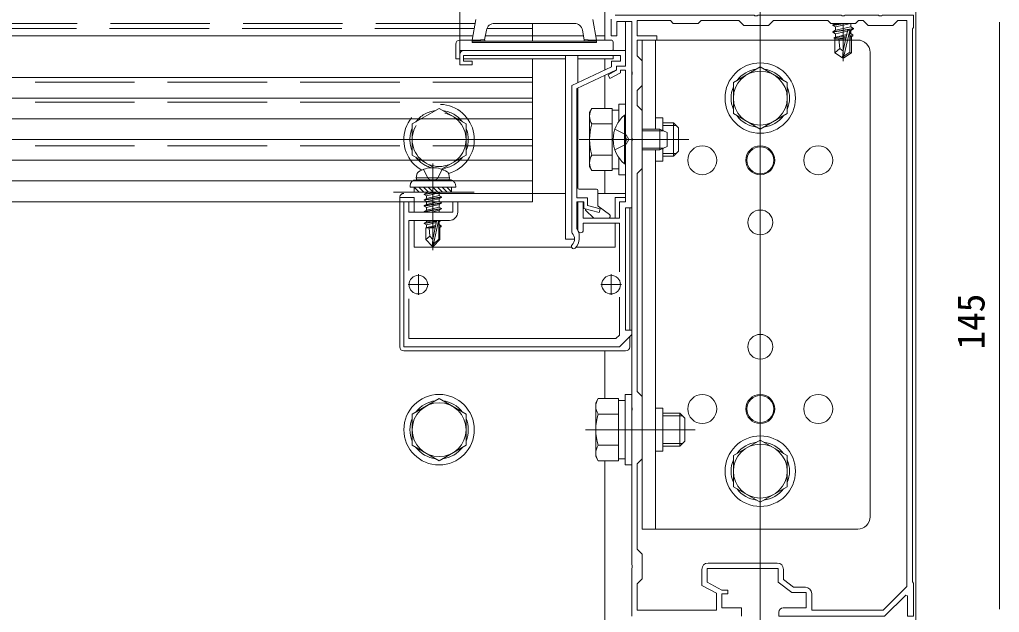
# Model space of a CAD drawing. Units: millimetres, scale not verified. Extents: x -990 to 990, y -1598 to 1604.
# Drawn here: x 321.3 to 557.7, y -1020.2 to -877.2 of the extents above; entities that cross this region are included whole.
import ezdxf
from ezdxf.enums import TextEntityAlignment as Align

# ---------------------------------------------------------------- set-up
doc = ezdxf.new("R2010")
doc.units = ezdxf.units.MM
doc.header["$LTSCALE"] = 8
doc.linetypes.add('CHAIN2', pattern=[12, 9, -1, 1, -1])
doc.linetypes.add('DASHED3', pattern=[4, 3, -1])
for name, color, linetype, lineweight in [('0-2_YKK_ZWAK', 2, 'Continuous', 9), ('0-3_YKK_11', 4, 'Continuous', 9), ('0-4_YKK_12', 7, 'Continuous', 9), ('0-5_YKK_13', 6, 'Continuous', 9)]:
    doc.layers.add(name, color=color, linetype=linetype, lineweight=lineweight)
doc.styles.add('ＭＳ ゴシック', font='')
doc.styles.get('ＭＳ ゴシック').set_extended_font_data('MS Gothic')

msp = doc.modelspace()

# ---------------------------------------------------------------- linework, layer by layer
at = {"layer": '0-2_YKK_ZWAK'}
for p, q in [((500, -424.131), (500, -1360.131)), ((462.5, -443.131), (462.5, -882.131)), ((537.5, -443.131), (537.5, -1171.131)), ((462.5, -876.131), (462.5, -882.131)), ((430.676, -881.131), (-430.676, -881.131)), ((457.324, -881.131), (433.667, -881.131)), ((462.5, -881.131), (460.324, -881.131)), ((462.5, -886.631), (462.5, -889.318)), ((462.5, -888.431), (462.5, -889.318)), ((462.5, -890.643), (462.5, -898.625)), ((462.5, -890.643), (462.5, -898.625)), ((462.5, -913.636), (462.5, -918.131)), ((462.5, -913.636), (462.5, -919.131)), ((462.5, -957.131), (462.5, -968.625)), ((462.5, -957.131), (462.5, -968.625)), ((462.5, -983.636), (462.5, -1021.131)), ((462.5, -983.636), (462.5, -991.631))]:
    msp.add_line(p, q, dxfattribs=at)
at = {"layer": '0-2_YKK_ZWAK', "linetype": 'DASHED3'}
for p, q in [((431.205, -878.131), (-431.205, -878.131)), ((430.994, -879.331), (-430.994, -879.331)), ((445, -879.331), (434.035, -879.331)), ((445, -878.131), (435.555, -878.131)), ((445, -878.131), (445, -881.131)), ((445, -881.131), (445, -882.431)), ((445, -886.631), (445, -921.131)), ((445, -892.251), (-445, -892.251)), ((445, -897.131), (-445, -897.131)), ((445, -907.631), (-445, -907.631)), ((445, -921.131), (-445, -921.131))]:
    msp.add_line(p, q, dxfattribs=at)
at = {"layer": '0-2_YKK_ZWAK'}
msp.add_lwpolyline([(462.5, -994.131), (462.5, -1021.131), (462.5, -1171.131)], dxfattribs=at)
at = {"layer": '0-3_YKK_11'}
for p, q in [((431.37, -877.197), (430.5, -882.131)), ((435.879, -878.105), (455.112, -878.105)), ((460.5, -882.131), (459.63, -877.197)), ((517.528, -878.488), (518.176, -878.114)), ((520.374, -878.131), (517.528, -878.605)), ((517.528, -878.488), (519.668, -878.131)), ((517.528, -878.488), (517.528, -878.605)), ((517.528, -878.605), (518.176, -878.979)), ((517.528, -880.135), (522.472, -879.311)), ((522.472, -879.429), (517.528, -880.253)), ((521.824, -878.938), (518.176, -879.762)), ((518.176, -878.979), (518.176, -879.762)), ((521.824, -878.155), (521.824, -878.938)), ((522.472, -879.311), (521.824, -878.938)), ((522.472, -879.311), (522.472, -879.429)), ((433.495, -882.105), (433.909, -879.757)), ((457.081, -879.757), (457.495, -882.105)), ((517.528, -880.135), (518.176, -879.762)), ((517.528, -880.135), (517.528, -880.253)), ((517.528, -880.253), (518.176, -880.627)), ((520.798, -881.148), (517.764, -881.647)), ((517.764, -881.647), (518.176, -881.409)), ((517.999, -881.759), (517.764, -881.647)), ((517.999, -881.759), (517.999, -885.202)), ((520.641, -881.842), (517.999, -881.842)), ((521.065, -879.974), (518.176, -880.627)), ((518.176, -880.627), (518.176, -881.409)), ((520.878, -880.799), (518.176, -881.409)), ((520.727, -881.461), (518.766, -881.842)), ((521.071, -879.951), (520, -884.66)), ((521.581, -879.83), (520.177, -886.007)), ((521.824, -880.586), (521.644, -880.626)), ((522.354, -880.891), (521.648, -881.008)), ((522.354, -881.145), (521.648, -881.282)), ((522.001, -881.842), (521.648, -881.842)), ((521.824, -879.803), (521.824, -880.586)), ((522.354, -880.891), (521.824, -880.586)), ((522.001, -881.349), (522.001, -885.202)), ((522.354, -880.891), (522.354, -881.145)), ((426.5, -883.131), (426.5, -886.631)), ((430.5, -882.131), (427.5, -882.131)), ((430.5, -882.631), (430.5, -882.131)), ((430.5, -882.131), (432.5, -882.131)), ((460.5, -882.431), (430.5, -882.431)), ((430.5, -882.731), (430.5, -882.631)), ((430.5, -882.731), (460.5, -882.731)), ((432.5, -882.105), (432.5, -882.431)), ((457.5, -882.105), (457.5, -882.431)), ((458.5, -882.105), (457.5, -882.105)), ((458.5, -882.431), (458.5, -882.105)), ((458.5, -882.131), (460.5, -882.131)), ((460.5, -882.731), (460.5, -882.631)), ((464.5, -882.631), (464.5, -884.631)), ((471.5, -882.131), (471.5, -1000.131)), ((523.5, -882.131), (471.5, -882.131)), ((474.7, -882.131), (474.7, -903.631)), ((500, -882.131), (500, -887.131)), ((519.176, -884.196), (517.999, -885.202)), ((427.5, -886.631), (427.5, -884.631)), ((427.5, -884.631), (464, -884.631)), ((453, -930.131), (453, -885.831)), ((456, -892.365), (456, -885.831)), ((464, -884.631), (464.2, -884.631)), ((517.999, -885.202), (519.823, -886.433)), ((520, -884.66), (519.823, -886.433)), ((519.823, -886.433), (520.177, -886.433)), ((520, -884.66), (520, -886.433)), ((522.001, -885.202), (520.177, -886.433)), ((520.177, -886.007), (520.177, -886.433)), ((522.001, -885.202), (521.648, -885.014)), ((526.5, -997.131), (526.5, -885.131)), ((427.5, -886.631), (426.5, -886.631)), ((453, -886.631), (428.4, -886.631)), ((445, -891.131), (-445, -891.131)), ((445, -921.131), (445, -891.131)), ((456, -917.831), (456, -893.69)), ((445, -896.131), (-445, -896.131)), ((458.8, -899.631), (459.381, -898.625)), ((458.8, -912.631), (458.8, -899.631)), ((464.3, -898.625), (459.381, -898.625)), ((464.3, -913.636), (464.3, -898.625)), ((464.3, -899.081), (465.9, -899.081)), ((467.252, -900.231), (467.5, -900.231)), ((467.252, -900.231), (467.252, -912.031)), ((467.5, -912.031), (467.5, -900.231)), ((445, -901.131), (-445, -901.131)), ((464.3, -902.378), (459.381, -902.378)), ((464.3, -910.131), (464.3, -902.131)), ((476.5, -900.931), (474.7, -900.931)), ((476.5, -900.931), (476.5, -903.96)), ((476.5, -902.131), (479.1, -902.131)), ((479.748, -902.779), (476.5, -902.779)), ((479.1, -902.131), (479.1, -910.131)), ((480.3, -903.331), (479.1, -902.131)), ((471.5, -903.631), (475.8, -903.631)), ((471.5, -904.064), (476.72, -904.064)), ((475.8, -903.631), (477.5, -904.431)), ((475.8, -903.631), (475.8, -908.631)), ((477.5, -904.431), (477.5, -907.831)), ((480.3, -903.331), (480.3, -908.931)), ((445, -906.131), (-445, -906.131)), ((477.5, -907.831), (475.8, -908.631)), ((464.3, -909.884), (459.381, -909.884)), ((471.5, -908.198), (476.72, -908.198)), ((471.5, -908.631), (475.8, -908.631)), ((474.7, -908.631), (474.7, -1000.131)), ((476.5, -908.302), (476.5, -911.331)), ((479.748, -909.483), (476.5, -909.483)), ((479.1, -910.131), (476.5, -910.131)), ((480.3, -908.931), (479.1, -910.131)), ((445, -911.131), (-445, -911.131)), ((467.252, -912.031), (467.5, -912.031)), ((476.5, -911.331), (474.7, -911.331)), ((458.8, -912.631), (459.381, -913.636)), ((464.3, -913.636), (459.381, -913.636)), ((465.9, -913.181), (464.3, -913.181)), ((445, -916.131), (-445, -916.131)), ((415.5, -917.331), (415.5, -917.631)), ((415.5, -917.631), (426.5, -917.631)), ((453, -919.131), (445, -919.131)), ((460.5, -918.131), (456.3, -918.131)), ((460.8, -921.981), (460.8, -918.431)), ((467.5, -919.131), (460.8, -919.131)), ((445, -921.131), (-445, -921.131)), ((413, -921.131), (413, -956.131)), ((413, -921.131), (413, -956.131)), ((416.5, -921.131), (416.5, -923.631)), ((456, -921.131), (457.1, -921.131)), ((456, -928.023), (456, -921.131)), ((465, -920.131), (465, -925.131)), ((467.5, -920.131), (465, -920.131)), ((457.8, -922.836), (457.8, -923.131)), ((457.8, -923.131), (459.8, -925.131)), ((463.6, -924.231), (460.92, -922.221)), ((468.5, -922.631), (468.5, -952.131)), ((468.5, -922.631), (468.5, -952.131)), ((416.5, -925.631), (416.5, -932.131)), ((459.8, -925.131), (463.3, -925.131)), ((465, -926.331), (465, -932.131)), ((453, -930.131), (455.2, -930.131)), ((454.461, -932.131), (416.5, -932.131)), ((465, -932.131), (455.536, -932.131)), ((468.5, -953.631), (468.5, -956.131)), ((468.5, -953.631), (468.5, -956.131)), ((467.5, -957.131), (414, -957.131)), ((467.5, -957.131), (414, -957.131)), ((460.3, -969.631), (460.881, -968.625)), ((465.8, -968.625), (460.881, -968.625)), ((465.8, -983.636), (465.8, -968.625)), ((465.8, -969.081), (467.4, -969.081)), ((460.3, -982.631), (460.3, -969.631)), ((476.5, -970.931), (474.7, -970.931)), ((476.5, -970.931), (476.5, -981.331)), ((465.8, -972.378), (460.881, -972.378)), ((465.8, -980.131), (465.8, -972.131)), ((476.5, -972.131), (480.6, -972.131)), ((481.248, -972.779), (476.5, -972.779)), ((480.6, -972.131), (480.6, -980.131)), ((481.8, -973.331), (480.6, -972.131)), ((481.8, -973.331), (481.8, -978.931)), ((465.8, -979.884), (460.881, -979.884)), ((481.248, -979.483), (476.5, -979.483)), ((480.6, -980.131), (476.5, -980.131)), ((481.8, -978.931), (480.6, -980.131)), ((460.3, -982.631), (460.881, -983.636)), ((467.4, -983.181), (465.8, -983.181)), ((476.5, -981.331), (474.7, -981.331)), ((465.8, -983.636), (460.881, -983.636)), ((500, -1000.131), (500, -995.131)), ((471.5, -1000.131), (523.5, -1000.131))]:
    msp.add_line(p, q, dxfattribs=at)
at = {"layer": '0-3_YKK_11', "linetype": 'CHAIN2'}
for p, q in [((520, -878.131), (520, -887.26)), ((456.3, -906.131), (482.8, -906.131)), ((464, -906.131), (478, -906.131)), ((421, -911.931), (421, -932.831)), ((457.8, -976.131), (484.3, -976.131))]:
    msp.add_line(p, q, dxfattribs=at)
at = {"layer": '0-3_YKK_11', "linetype": 'DASHED3'}
for p, q in [((464.917, -903.631), (467.635, -904.986)), ((468.244, -906.131), (467.635, -904.986)), ((464.917, -908.631), (467.635, -907.276)), ((468.244, -906.131), (467.635, -907.276)), ((417, -915.331), (417.141, -914.528)), ((425, -915.331), (424.859, -914.528)), ((425, -915.331), (417, -915.331)), ((417, -915.331), (417.088, -915.831)), ((425, -915.831), (417, -915.831)), ((424.912, -915.831), (417.088, -915.831)), ((425, -915.331), (424.912, -915.831)), ((431, -918.831), (411.5, -918.831)), ((445, -919.131), (414, -919.131)), ((416.5, -917.631), (416.5, -918.831)), ((416.5, -918.734), (416.597, -918.831)), ((416.52, -917.631), (417.72, -918.831)), ((417.642, -917.631), (418.842, -918.831)), ((418.765, -917.631), (419.965, -918.831)), ((422.2, -918.831), (418.9, -919.381)), ((418.9, -919.281), (421.6, -918.831)), ((418.9, -919.281), (419.45, -918.963)), ((418.9, -919.281), (418.9, -919.381)), ((418.9, -919.381), (419.45, -919.698)), ((420.037, -918.831), (419.45, -918.963)), ((419.45, -918.831), (419.45, -918.963)), ((422.55, -919.663), (419.45, -920.363)), ((419.887, -917.631), (421.087, -918.831)), ((421.01, -917.631), (422.21, -918.831)), ((422.132, -917.631), (423.332, -918.831)), ((422.55, -918.998), (422.55, -919.663)), ((423.1, -919.981), (422.55, -919.663)), ((423.255, -917.631), (424.455, -918.831)), ((424.377, -917.631), (425.5, -918.753)), ((426.5, -917.631), (426.5, -917.331)), ((413, -920.131), (413, -921.131)), ((416.5, -920.131), (413, -920.131)), ((413, -920.131), (413, -921.131)), ((416.5, -920.131), (416.5, -921.131)), ((418.9, -920.681), (423.1, -919.981)), ((423.1, -920.081), (418.9, -920.781)), ((418.9, -920.681), (419.45, -920.363)), ((418.9, -920.681), (418.9, -920.781)), ((418.9, -920.781), (419.45, -921.098)), ((418.9, -922.081), (423.1, -921.381)), ((423.1, -921.481), (418.9, -922.181)), ((418.9, -922.081), (419.45, -921.763)), ((419.45, -919.698), (419.45, -920.363)), ((422.55, -921.063), (419.45, -921.763)), ((419.45, -921.098), (419.45, -921.763)), ((422.55, -920.398), (422.55, -921.063)), ((423.1, -921.381), (422.55, -921.063)), ((422.55, -921.798), (422.55, -922.463)), ((423.1, -919.981), (423.1, -920.081)), ((423.1, -921.381), (423.1, -921.481)), ((418.9, -922.081), (418.9, -922.181)), ((418.9, -922.181), (419.45, -922.498)), ((418.9, -923.481), (423.1, -922.781)), ((423.1, -922.881), (418.9, -923.581)), ((418.9, -923.481), (419.45, -923.163)), ((418.9, -923.481), (418.9, -923.581)), ((418.9, -923.581), (418.987, -923.631)), ((422.55, -922.463), (419.45, -923.163)), ((419.45, -922.498), (419.45, -923.163)), ((423.1, -922.781), (422.55, -922.463)), ((422.55, -923.198), (422.55, -923.631)), ((423.1, -922.781), (423.1, -922.881)), ((418.9, -926.281), (421.926, -925.777)), ((421.898, -925.881), (418.9, -926.381)), ((418.9, -926.281), (419.45, -925.963)), ((418.9, -926.281), (418.9, -926.381)), ((418.9, -926.381), (419.45, -926.698)), ((420.922, -925.631), (419.45, -925.963)), ((419.45, -925.631), (419.45, -925.963)), ((421.84, -926.159), (419.45, -926.698)), ((419.45, -926.698), (419.45, -927.363)), ((421.91, -925.824), (421, -930.209)), ((422.332, -925.708), (421.15, -931.407)), ((422.332, -925.709), (422.8, -925.631)), ((423.1, -925.681), (422.387, -925.8)), ((422.55, -926.663), (422.397, -926.698)), ((422.4, -925.879), (422.4, -930.157)), ((422.55, -925.998), (422.55, -926.663)), ((423, -926.923), (422.55, -926.663)), ((423.1, -925.631), (423.1, -925.681)), ((419.3, -927.431), (419.45, -927.363)), ((419.3, -927.431), (419.3, -930.281)), ((421.576, -927.431), (419.3, -927.431)), ((421.695, -926.856), (419.45, -927.363)), ((421.635, -927.148), (419.917, -927.431)), ((421.58, -927.415), (421.496, -927.431)), ((423, -926.923), (422.4, -927.022)), ((423, -927.139), (422.4, -927.255)), ((422.7, -927.431), (422.4, -927.431)), ((423, -927.139), (422.7, -927.312)), ((422.7, -927.312), (422.7, -930.281)), ((423, -926.923), (423, -927.139)), ((420.257, -929.478), (419.3, -930.281)), ((420.85, -931.831), (419.3, -930.281)), ((421, -930.209), (420.85, -931.831)), ((421, -930.209), (421, -931.831)), ((422.4, -930.157), (421.15, -931.407)), ((421.15, -931.831), (422.7, -930.281)), ((421.15, -931.407), (421.15, -931.831)), ((422.4, -930.157), (422.7, -930.281)), ((420.85, -931.831), (421.15, -931.831))]:
    msp.add_line(p, q, dxfattribs=at)
at = {"layer": '0-3_YKK_11'}
for points in [[(521.866, -878.131), (521.824, -878.155), (518.176, -878.979)], [(522.472, -879.429), (521.824, -879.803), (521.599, -879.854)], [(520, -884.786), (519.176, -884.196), (518.941, -881.842)], [(521.648, -880.016), (521.648, -885.014), (520.177, -886.007)], [(522.354, -881.145), (521.824, -881.451), (521.648, -881.491)], [(433.5, -882.431), (433.5, -882.105), (432.5, -882.105)], [(464, -882.131), (460.5, -882.131), (460.5, -882.631)], [(464.5, -885.831), (464.5, -886.631), (456, -886.631)], [(467.5, -897.631), (467.5, -914.631), (465.9, -914.631), (465.9, -910.558)], [(465.9, -901.704), (465.9, -897.631), (467.5, -897.631)]]:
    msp.add_lwpolyline(points, dxfattribs=at)
for points in [[(500, -888.625), (493.5, -892.378), (493.5, -899.884), (500, -903.636), (506.5, -899.884), (506.5, -892.378)], [(422.5, -968.625), (429, -972.378), (429, -979.884), (422.5, -983.636), (416, -979.884), (416, -972.378)], [(469, -967.631), (469, -984.631), (467.4, -984.631), (467.4, -967.631)], [(500, -978.625), (493.5, -982.378), (493.5, -989.884), (500, -993.636), (506.5, -989.884), (506.5, -982.378)]]:
    msp.add_lwpolyline(points, close=True, dxfattribs=at)
at = {"layer": '0-3_YKK_11', "linetype": 'DASHED3'}
for points in [[(421.289, -912.937), (416, -909.884), (416, -902.378), (422.5, -898.625)], [(422.5, -898.625), (429, -902.378), (429, -909.884), (423.111, -913.283)], [(418.742, -913.336), (419.855, -915.568), (421, -916.177)], [(423.258, -913.336), (422.145, -915.568), (421, -916.177)], [(416.5, -918.831), (425.5, -918.831), (425.5, -917.631)], [(422.84, -918.831), (422.55, -918.998), (419.45, -919.698)], [(423.1, -920.081), (422.55, -920.398), (419.45, -921.098)], [(423.1, -921.481), (422.55, -921.798), (419.45, -922.498)], [(423.1, -922.881), (422.55, -923.198), (420.635, -923.631)], [(423.1, -925.681), (422.55, -925.998), (422.4, -926.032)], [(421, -930.209), (420.257, -929.478), (420.1, -927.431)]]:
    msp.add_lwpolyline(points, dxfattribs=at)
at = {"layer": '0-3_YKK_11'}
for centre, radius in [((500, -896.131), 8.5), ((500, -896.131), 6.5), ((486, -911.131), 3.5), ((500, -911.131), 3.5), ((514, -911.131), 3.5), ((500, -911.131), 3.25), ((500, -926.131), 3), ((417.5, -941.131), 2.25), ((417.5, -941.131), 2.25), ((464, -941.131), 2.25), ((464, -941.131), 2.25), ((500, -956.131), 3), ((422.5, -976.131), 8.5), ((486, -971.131), 3.5), ((500, -971.131), 3.5), ((500, -971.131), 3.25), ((514, -971.131), 3.5), ((422.5, -976.131), 6.5), ((500, -986.131), 8.5), ((500, -986.131), 6.5)]:
    msp.add_circle(centre, radius, dxfattribs=at)
at = {"layer": '0-3_YKK_11', "linetype": 'DASHED3'}
msp.add_circle((422.5, -906.131), 6.5, dxfattribs=at)
at = {"layer": '0-3_YKK_11'}
for centre, radius, start, end in [((435.879, -880.105), 2, 90, 170), ((455.112, -880.105), 2, 10, 90), ((521.356, -880.016), 0.292, 0, 167.19096), ((427.5, -883.131), 1, 90, 180), ((464, -882.631), 0.5, 0, 90), ((523.5, -885.131), 3, 0, 90), ((464.2, -884.331), 0.3, 270, 0), ((500, -896.131), 7.05, 97.21814, 142.78186), ((500, -896.131), 7.05, 37.21814, 82.78186), ((500, -896.131), 7.05, 157.21814, 202.78186), ((500, -896.131), 7.05, 337.21814, 22.78186), ((462.123, -900.502), 3.323, 145.61575, 214.38425), ((472.2, -906.131), 7.7, 129.98312, 230.01688), ((500, -896.131), 7.05, 217.21814, 262.78186), ((500, -896.131), 7.05, 277.21814, 322.78186), ((471.219, -906.131), 12.419, 162.41205, 197.58795), ((462.123, -911.76), 3.323, 145.61575, 214.38425), ((417, -917.331), 1.5, 90, 180), ((460.5, -918.431), 0.3, 0, 90), ((461.1, -921.981), 0.3, 180, 233.1301), ((463.3, -924.631), 0.5, 270, 53.1301), ((414, -956.131), 1, 180, 270), ((414, -956.131), 1, 180, 270), ((467.5, -956.131), 1, 270, 0), ((467.5, -956.131), 1, 270, 0), ((422.5, -976.131), 7.05, 97.21814, 142.78186), ((422.5, -976.131), 7.05, 37.21814, 82.78186), ((463.623, -970.502), 3.323, 145.61575, 214.38425), ((422.5, -976.131), 7.05, 157.21814, 202.78186), ((422.5, -976.131), 7.05, 337.21814, 22.78186), ((472.719, -976.131), 12.419, 162.41205, 197.58795), ((422.5, -976.131), 7.05, 217.21814, 262.78186), ((422.5, -976.131), 7.05, 277.21814, 322.78186), ((463.623, -981.76), 3.323, 145.61575, 214.38425), ((500, -986.131), 7.05, 97.21814, 142.78186), ((500, -986.131), 7.05, 37.21814, 82.78186), ((500, -986.131), 7.05, 157.21814, 202.78186), ((500, -986.131), 7.05, 337.21814, 22.78186), ((500, -986.131), 7.05, 217.21814, 262.78186), ((500, -986.131), 7.05, 277.21814, 322.78186), ((523.5, -997.131), 3, 270, 0)]:
    msp.add_arc(centre, radius, start, end, dxfattribs=at)
at = {"layer": '0-3_YKK_11', "linetype": 'DASHED3'}
for centre, radius, start, end in [((422.5, -906.131), 8.5, 285.65074, 240.36909), ((422.5, -906.131), 7.05, 97.21814, 142.78186), ((422.5, -906.131), 7.05, 37.21814, 82.78186), ((422.5, -906.131), 7.05, 157.21814, 202.78186), ((422.5, -906.131), 7.05, 337.21814, 22.78186), ((422.5, -906.131), 7.05, 217.21814, 254.95609), ((422.5, -906.131), 7.05, 277.21814, 322.78186), ((418.028, -914.685), 0.9, 122.05588, 170), ((421, -919.431), 6.5, 57.94412, 122.05588), ((423.972, -914.685), 0.9, 10, 57.94412), ((425, -917.331), 1.5, 0, 90), ((414, -920.131), 1, 90, 180), ((422.152, -925.879), 0.248, 0, 167.19096)]:
    msp.add_arc(centre, radius, start, end, dxfattribs=at)
at = {"layer": '0-3_YKK_11'}
msp.add_ellipse((456.3, -917.831), major_axis=(-0.3, 0), ratio=0.999888, start_param=6.2831853, end_param=7.8539816, dxfattribs=at)
at = {"layer": '0-4_YKK_12'}
for p, q in [((456.3, -929.331), (456.3, -930.131)), ((417.5, -938.631), (417.5, -943.631)), ((464, -938.631), (464, -943.631)), ((420, -941.131), (415, -941.131)), ((466.5, -941.131), (461.5, -941.131)), ((487.4, -1008.331), (504.1, -1008.331))]:
    msp.add_line(p, q, dxfattribs=at)
for points in [[(469, -1021.131), (469, -1009.589), (469.12, -1009.406), (469.12, -1008.856), (469, -1008.673), (469, -971.589), (469.12, -971.406), (469.12, -970.856), (469, -970.673), (469, -906.589), (469.12, -906.406), (469.12, -905.856), (469, -905.673), (469, -890.589), (469.12, -890.406), (469.12, -889.856), (469, -889.673), (469, -877.631), (465.4, -877.631), (465.4, -881.131), (464, -881.131), (464, -877.131)], [(465, -876.131), (498.542, -876.131), (498.725, -876.251), (499.275, -876.251), (499.458, -876.131), (519.542, -876.131), (519.725, -876.251), (520.275, -876.251), (520.458, -876.131), (528.542, -876.131), (528.725, -876.251), (529.275, -876.251), (529.458, -876.131), (537, -876.131), (537, -879.131), (536.7, -879.431)], [(456, -927.981), (456, -921.131), (457.3, -921.131), (457.3, -925.131), (466, -925.131), (466, -921.131), (467.5, -921.131), (467.5, -906.589), (467.62, -906.406), (467.62, -905.856), (467.5, -905.673), (467.5, -889.431), (466.3, -889.431), (466.3, -890.038), (463.731, -891.374), (463.269, -890.487), (465.3, -889.431), (465.3, -888.431), (467.5, -888.431), (467.5, -877.631), (469, -877.631), (469, -922.631), (467.5, -922.631), (467.5, -952.131), (469, -952.131), (469, -953.131), (466, -956.131), (414, -956.131), (414, -921.131), (415.2, -921.131), (415.2, -923.631), (425.8, -923.631), (425.8, -921.131), (427, -921.131), (427, -923.631)], [(535.4, -1013.988), (535.4, -877.431), (533.2, -877.431), (532, -878.631), (526, -878.631), (524.8, -877.431), (523.7, -877.431), (523, -878.131), (517, -878.131), (516.3, -877.431), (503.2, -877.431), (502, -878.631), (496, -878.631), (494.8, -877.431), (485.7, -877.431), (485, -878.131), (479, -878.131), (478.3, -877.431), (470.3, -877.431), (470.3, -881.131), (475, -881.131), (475, -882.131), (470.3, -882.131), (470.3, -885.931), (471.5, -887.131), (471.5, -893.131), (470.3, -894.331), (470.3, -897.931), (471.5, -899.131), (471.5, -913.131), (470.3, -914.331), (470.3, -966.931), (471.5, -968.131), (471.5, -983.131), (470.3, -984.331), (470.3, -1004.931), (471.5, -1006.131), (471.5, -1012.131), (470.3, -1013.331), (470.3, -1019.631)], [(536.7, -879.431), (536.7, -1012.831), (537, -1013.131), (537, -1021.131), (535.5, -1021.131), (535.5, -1016.231), (535.132, -1016.077), (530, -1021.131), (504.5, -1021.131), (504.5, -1020.131)], [(512.4, -1015.631), (512.4, -1019.631), (529.67, -1019.631), (535.4, -1013.988), (535.4, -877.431)], [(454.595, -928.741), (454.5, -928.522), (454.5, -893.068), (464.1, -888.568), (464.1, -887.231), (466.3, -887.231), (466.3, -885.831), (428.4, -885.831), (428.4, -887.231), (430.5, -887.231), (430.5, -888.131), (427.5, -888.131), (427.5, -885.631)], [(428.5, -884.631), (467.5, -884.631), (467.5, -888.431), (465.3, -888.431), (465.3, -889.331), (455.7, -893.831), (455.7, -920.231), (458.3, -920.231), (458.3, -922.038), (461.365, -922.846), (461.135, -923.716), (457.4, -922.731), (457.4, -921.131), (455.7, -921.131), (455.7, -927.434), (455.755, -927.606)], [(425, -925.631), (415.2, -925.631), (415.2, -937.732)], [(466, -938.072), (466, -926.331), (457.3, -926.331), (457.3, -927.981)], [(415.2, -944.529), (415.2, -954.131), (465.172, -954.131), (466, -953.302), (466, -944.19)], [(470.3, -1019.631), (489.4, -1019.631), (489.4, -1015.604), (485.9, -1013.704), (485.9, -1009.831)], [(505.5, -1019.131), (511.1, -1019.131), (511.1, -1015.431), (507.6, -1015.431), (504.3, -1012.931), (504.3, -1009.631), (487.2, -1009.631), (487.2, -1012.931), (490.7, -1014.831), (492.2, -1014.831), (492.2, -1015.731), (490.7, -1015.731), (490.7, -1019.131), (495.5, -1019.131), (495.5, -1021.131)], [(505.6, -1009.831), (505.6, -1012.285), (508.037, -1014.131), (510.9, -1014.131)]]:
    msp.add_lwpolyline(points, dxfattribs=at)
for centre, radius, start, end in [((428.5, -885.631), 1, 90.00001, 179.99999), ((425, -923.631), 2, 270.00001, 359.99999), ((453.3, -930.131), 1.9, 312.97288, 47.0141), ((453.3, -929.331), 3, 0, 35.09682), ((456.65, -927.981), 0.65, 180.00001, 269.99999), ((456.65, -927.981), 0.65, 270.00001, 359.99999), ((453.3, -930.131), 3, 312.97287, 359.99999), ((454.97, -931.924), 0.55, 132.9729, 210.00003), ((454.97, -931.924), 0.55, 209.99999, 312.97288), ((487.4, -1009.831), 1.5, 90.00001, 179.99999), ((504.1, -1009.831), 1.5, 0.00001, 89.99999), ((510.9, -1015.631), 1.5, 0.00001, 89.99999), ((505.5, -1020.131), 1, 90.00001, 179.99999)]:
    msp.add_arc(centre, radius, start, end, dxfattribs=at)
at = {"layer": '0-5_YKK_13'}
for p, q in [((427.5, -884.631), (427.5, -847.131)), ((557.7, -877.831), (557.7, -879.531)), ((557.7, -877.831), (557.7, -879.531)), ((557.7, -879.531), (557.7, -882.931)), ((557.7, -879.531), (557.7, -1017.731)), ((557.7, -1019.431), (557.7, -1017.731))]:
    msp.add_line(p, q, dxfattribs=at)

# ---------------------------------------------------------------- texts
at = {"layer": '0-5_YKK_13', "style": 'ＭＳ ゴシック'}
msp.add_text('145', height=6.598, rotation=90, dxfattribs=at).set_placement((556.1, -956.791), align=Align.BOTTOM_LEFT)

doc.saveas('drawing.dxf')
